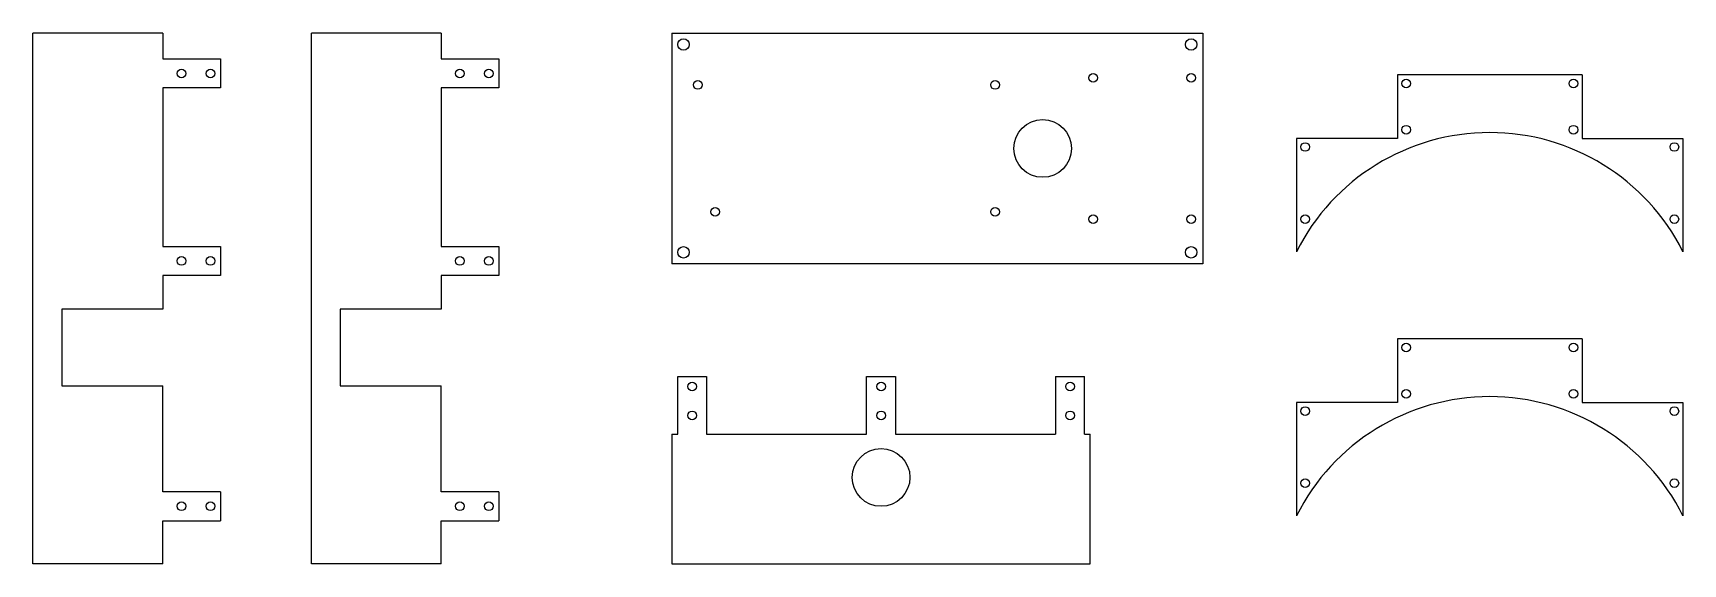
# Model space of a CAD drawing. Header units: inches. Extents: x 0 to 572, y 0 to 184.
import ezdxf

# ---------------------------------------------------------------- set-up
doc = ezdxf.new("R2010")
doc.units = ezdxf.units.IN
doc.header["$MEASUREMENT"] = 0

msp = doc.modelspace()

# ---------------------------------------------------------------- linework, layer by layer
for p, q in [((0, 0), (0, 184)), ((45, 184), (0, 184)), ((45, 184), (45, 175)), ((96.5, 0), (96.5, 184)), ((141.5, 184), (96.5, 184)), ((141.5, 184), (141.5, 175)), ((221.5, 184), (221.5, 104)), ((221.5, 184), (405.5, 184)), ((405.5, 184), (405.5, 104)), ((45, 175), (65, 175)), ((65, 175), (65, 165)), ((141.5, 175), (161.5, 175)), ((161.5, 175), (161.5, 165)), ((537, 169.5), (473, 169.5)), ((473, 169.5), (473, 147.5)), ((537, 169.5), (537, 147.5)), ((65, 165), (45, 165)), ((45, 165), (45, 110)), ((161.5, 165), (141.5, 165)), ((141.5, 165), (141.5, 110)), ((473, 147.5), (438, 147.5)), ((438, 147.5), (438, 108.2)), ((537, 147.5), (572, 147.5)), ((572, 147.5), (572, 108.2)), ((45, 110), (65, 110)), ((65, 110), (65, 100)), ((141.5, 110), (161.5, 110)), ((161.5, 110), (161.5, 100)), ((405.5, 104), (221.5, 104)), ((65, 100), (45, 100)), ((45, 100), (45, 88.25)), ((161.5, 100), (141.5, 100)), ((141.5, 100), (141.5, 88.25)), ((45, 88.25), (10, 88.25)), ((10, 88.25), (10, 61.75)), ((141.5, 88.25), (106.5, 88.25)), ((106.5, 88.25), (106.5, 61.75)), ((537, 78), (473, 78)), ((473, 78), (473, 56)), ((537, 78), (537, 56)), ((223.5, 45), (223.5, 65)), ((223.5, 65), (233.5, 65)), ((233.5, 65), (233.5, 45)), ((289, 45), (289, 65)), ((289, 65), (299, 65)), ((299, 65), (299, 45)), ((354.5, 65), (354.5, 45)), ((354.5, 65), (364.5, 65)), ((364.5, 45), (364.5, 65)), ((10, 61.75), (45, 61.75)), ((45, 25), (45, 61.75)), ((106.5, 61.75), (141.5, 61.75)), ((141.5, 25), (141.5, 61.75)), ((473, 56), (438, 56)), ((438, 56), (438, 16.7)), ((537, 56), (572, 56)), ((572, 56), (572, 16.7)), ((221.5, 45), (223.5, 45)), ((221.5, 45), (221.5, 0)), ((233.5, 45), (289, 45)), ((299, 45), (354.5, 45)), ((364.5, 45), (366.5, 45)), ((366.5, 0), (366.5, 45)), ((65, 25), (45, 25)), ((65, 25), (65, 15)), ((161.5, 25), (141.5, 25)), ((161.5, 25), (161.5, 15)), ((45, 0), (45, 15)), ((45, 15), (65, 15)), ((141.5, 0), (141.5, 15)), ((141.5, 15), (161.5, 15)), ((45, 0), (0, 0)), ((141.5, 0), (96.5, 0)), ((221.5, 0), (366.5, 0))]:
    msp.add_line(p, q)
for centre, radius in [((225.5, 180), 2), ((401.5, 180), 2), ((51.5, 170), 1.5), ((61.5, 170), 1.5), ((148, 170), 1.5), ((158, 170), 1.5), ((230.5, 166), 1.5), ((333.5, 166), 1.5), ((367.5, 168.5), 1.5), ((401.5, 168.5), 1.5), ((476, 166.5), 1.5), ((534, 166.5), 1.5), ((350, 144), 10), ((476, 150.5), 1.5), ((534, 150.5), 1.5), ((441, 144.5), 1.5), ((569, 144.5), 1.5), ((236.5, 122), 1.5), ((333.5, 122), 1.5), ((367.5, 119.5), 1.5), ((401.5, 119.5), 1.5), ((441, 119.5), 1.5), ((569, 119.5), 1.5), ((225.5, 108), 2), ((401.5, 108), 2), ((51.5, 105), 1.5), ((61.5, 105), 1.5), ((148, 105), 1.5), ((158, 105), 1.5), ((476, 75), 1.5), ((534, 75), 1.5), ((228.5, 61.5), 1.5), ((294, 61.5), 1.5), ((359.5, 61.5), 1.5), ((476, 59), 1.5), ((534, 59), 1.5), ((228.5, 51.5), 1.5), ((294, 51.5), 1.5), ((359.5, 51.5), 1.5), ((441, 53), 1.5), ((569, 53), 1.5), ((294, 30), 10), ((441, 28), 1.5), ((569, 28), 1.5), ((51.5, 20), 1.5), ((61.5, 20), 1.5), ((148, 20), 1.5), ((158, 20), 1.5)]:
    msp.add_circle(centre, radius)
for centre in [(505, 74.5), (505, -17)]:
    msp.add_arc(centre, 75, 26.7049, 153.2951)

doc.saveas('drawing.dxf')
